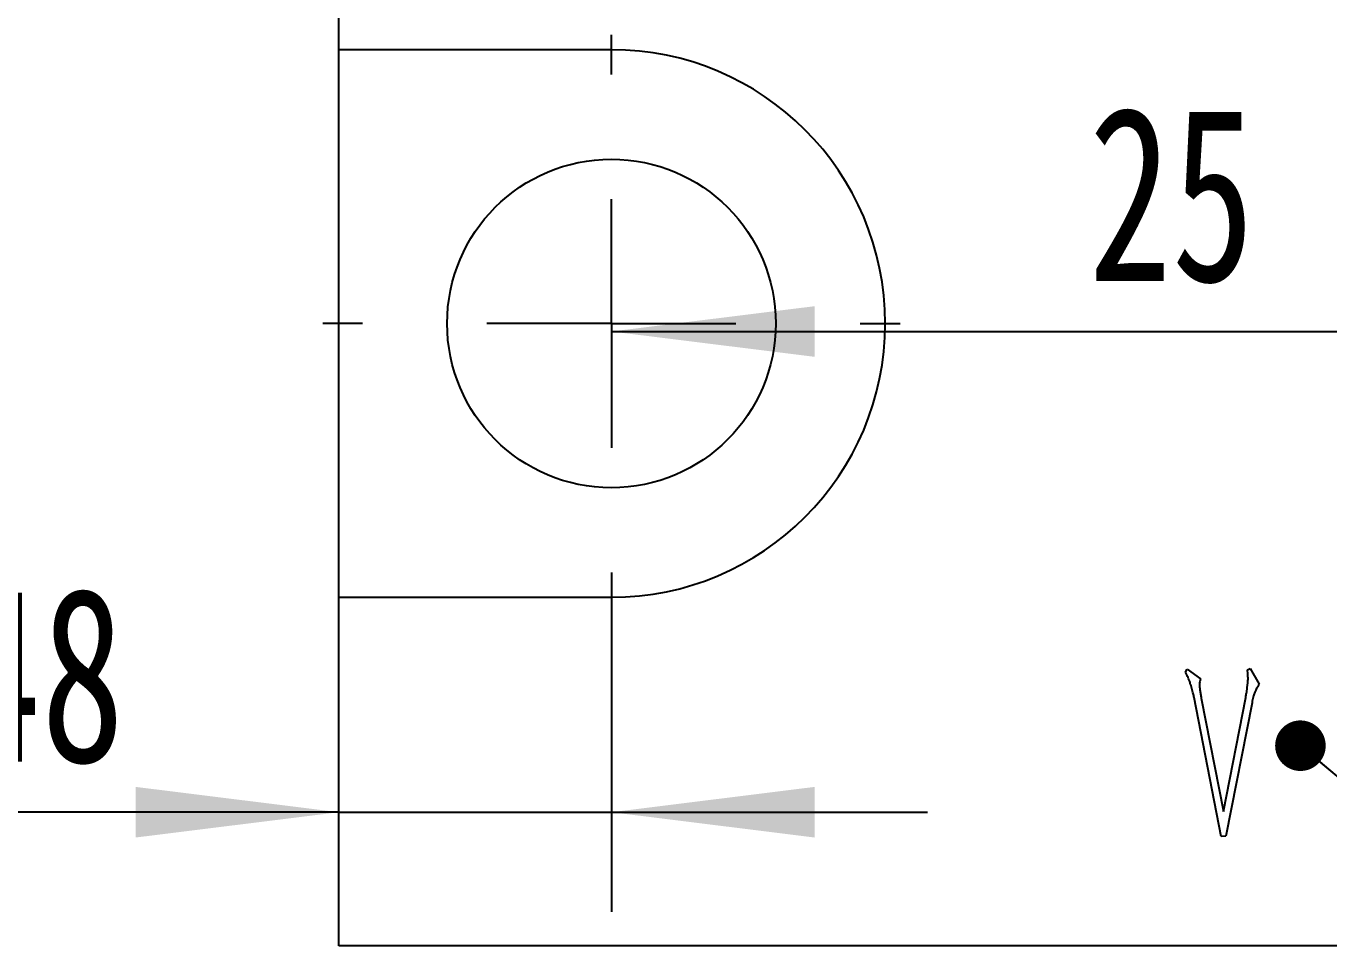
# Model space of a CAD drawing. Header units: millimetres. Extents: x 0 to 210, y 0 to 297.
# Drawn here: x 70.05 to 96.22, y 118.46 to 136.94 of the extents above; entities that cross this region are included whole.
import ezdxf

# ---------------------------------------------------------------- set-up
doc = ezdxf.new("R2010")
doc.units = ezdxf.units.MM
doc.layers.add('图纸格式', color=7, linetype='Continuous')
doc.layers.add('根据设置的颜色创建', color=7, linetype='Continuous', lineweight=25)
doc.styles.add('SLDTEXTSTYLE5', font='TXT', dxfattribs={"width": 0.7})
doc.dimstyles.new('SLDDIMSTYLE0', dxfattribs={"dimtxt": 3.5, "dimasz": 4.08, "dimexe": 0, "dimexo": 0.0625, "dimgap": 0.875, "dimtad": 2, "dimrnd": 1e-09, "dimzin": 12, "dimdsep": 46, "dimtxsty": 'SLDTEXTSTYLE5', "dimsah": 1, "dimcen": 0.09, "dimadec": 0, "dimazin": 3, "dimtfac": 1, "dimtofl": 0, "dimtmove": 0, "dimatfit": 3, "dimfxl": 0, "dimfrac": 2, "dimtolj": 1, "dimtzin": 12, "dimarcsym": 0})
doc.dimstyles.new('SLDDIMSTYLE3', dxfattribs={"dimtxt": 3.5, "dimasz": 4.08, "dimexe": 0, "dimexo": 0.0625, "dimgap": 0.875, "dimtad": 2, "dimrnd": 1e-09, "dimzin": 12, "dimdsep": 46, "dimtxsty": 'SLDTEXTSTYLE5', "dimsah": 1, "dimcen": 0.09, "dimadec": 0, "dimazin": 3, "dimtfac": 1, "dimtmove": 0, "dimatfit": 0, "dimfxl": 0, "dimfrac": 2, "dimtolj": 1, "dimtzin": 12, "dimarcsym": 0})
doc.dimstyles.new('SLDDIMSTYLE4', dxfattribs={"dimtxt": 0.18, "dimasz": 1.016, "dimexe": 0, "dimexo": 0.0625, "dimgap": 0, "dimtad": 0, "dimtih": 1, "dimtoh": 1, "dimdec": 0, "dimrnd": 1e-09, "dimzin": 0, "dimdsep": 46, "dimtxsty": 'Standard', "dimblk1": 'DOT', "dimblk2": 'DOT', "dimsah": 1, "dimcen": 0.09, "dimadec": 0, "dimazin": 0, "dimtfac": 1.016, "dimtdec": 0, "dimtofl": 0, "dimtmove": 0, "dimatfit": 3, "dimldrblk": 'DOT', "dimfxl": 0, "dimfrac": 2, "dimtolj": 1, "dimtzin": 0, "dimarcsym": 0})

# ---------------------------------------------------------------- blocks, each defined once
blk = doc.blocks.new('_D_5')
at = {"layer": '根据设置的颜色创建'}
blk.add_line((81.807, 130.803), (106.807, 130.803), dxfattribs=at)
for points in [[(81.807, 130.803), (85.887, 130.295), (85.887, 131.311)], [(106.807, 130.803), (102.727, 131.311), (102.727, 130.295)]]:
    blk.add_solid(points, dxfattribs=at)
at = {"layer": '根据设置的颜色创建', "insert": (91.395, 135.315), "char_height": 3.5, "attachment_point": 1, "style": 'SLDTEXTSTYLE5'}
blk.add_mtext('25', dxfattribs=at)
blk = doc.blocks.new('_D_6')
at = {"layer": '根据设置的颜色创建'}
for p, q in [((81.807, 125.464), (81.807, 119.147)), ((76.332, 121.147), (65.353, 121.147)), ((76.332, 121.147), (81.807, 121.147)), ((81.807, 121.147), (88.157, 121.147))]:
    blk.add_line(p, q, dxfattribs=at)
for points in [[(76.332, 121.147), (72.252, 121.655), (72.252, 120.639)], [(81.807, 121.147), (85.887, 120.639), (85.887, 121.655)]]:
    blk.add_solid(points, dxfattribs=at)
at = {"layer": '根据设置的颜色创建', "insert": (65.353, 125.659), "char_height": 3.5, "attachment_point": 1, "style": 'SLDTEXTSTYLE5'}
blk.add_mtext('5.48', dxfattribs=at)
blk = doc.blocks.new('_Dot')
at = {"color": 0, "linetype": 'ByBlock', "lineweight": -2}
blk.add_line((-0.5, 0), (-1, 0), dxfattribs=at)
at = {"color": 0, "linetype": 'ByBlock', "const_width": 0.5}
blk.add_lwpolyline([(-0.25, 0, 1), (0.25, 0, 1)], format="xyb", close=True, dxfattribs=at)
blk = doc.blocks.new('SW_CENTERMARKSYMBOL_1')
at = {"layer": '图纸格式', "color": 0}
for p, q in [((0, 5), (0, 5.8)), ((0, 0), (0, 2.5)), ((-5, 0), (-5.8, 0)), ((0, 0), (-2.5, 0)), ((0, 0), (0, -2.5)), ((0, 0), (2.5, 0)), ((5, 0), (5.8, 0)), ((0, -5), (0, -5.8))]:
    blk.add_line(p, q, dxfattribs=at)

msp = doc.modelspace()

# ---------------------------------------------------------------- linework, layer by layer
at = {"color": 7, "linetype": 'Continuous', "lineweight": 25}
for p, q in [((76.332, 136.464), (76.332, 143.293)), ((81.807, 136.464), (76.332, 136.464)), ((76.332, 125.464), (76.332, 136.464)), ((76.332, 125.464), (81.807, 125.464)), ((76.332, 118.461), (76.332, 125.464)), ((93.338, 123.957), (93.373, 124.017)), ((93.373, 123.891), (93.338, 123.957)), ((93.373, 124.017), (93.64, 123.826)), ((94.587, 124.007), (94.642, 124.032)), ((94.592, 123.927), (94.587, 124.007)), ((94.642, 124.032), (94.818, 123.72)), ((94.058, 120.66), (93.514, 123.453)), ((93.655, 123.438), (94.103, 121.158)), ((94.103, 121.158), (94.552, 123.453)), ((94.677, 123.347), (94.149, 120.665)), ((94.149, 120.665), (94.058, 120.66)), ((137.282, 118.461), (76.332, 118.461))]:
    msp.add_line(p, q, dxfattribs=at)
msp.add_circle((81.807, 130.964), 3.3, dxfattribs=at)
msp.add_arc((81.807, 130.964), 5.5, 270, 90, dxfattribs=at)
for points, knots in [([(93.514, 123.453), (93.512, 123.465), (93.506, 123.491), (93.494, 123.533), (93.482, 123.581), (93.466, 123.632), (93.452, 123.683), (93.437, 123.729), (93.426, 123.768), (93.411, 123.807), (93.395, 123.848), (93.38, 123.878), (93.373, 123.891)], [0, 0, 0, 0, 0.079686, 0.173497, 0.280651, 0.402014, 0.521824, 0.626756, 0.713248, 0.785415, 0.902305, 1, 1, 1, 1]), ([(93.64, 123.826), (93.636, 123.807), (93.628, 123.771), (93.621, 123.717), (93.623, 123.659), (93.629, 123.593), (93.642, 123.519), (93.651, 123.466), (93.655, 123.438)], [0, 0, 0, 0, 0.149722, 0.281962, 0.419047, 0.591242, 0.785921, 1, 1, 1, 1]), ([(94.552, 123.453), (94.556, 123.482), (94.567, 123.545), (94.577, 123.625), (94.585, 123.691), (94.589, 123.736), (94.593, 123.775), (94.595, 123.8), (94.596, 123.81)], [0, 0, 0, 0, 0.245462, 0.529551, 0.673396, 0.798266, 0.908508, 1, 1, 1, 1]), ([(94.596, 123.81), (94.596, 123.83), (94.596, 123.869), (94.593, 123.908), (94.592, 123.927)], [0, 0, 0, 0, 0.5123005, 1, 1, 1, 1]), ([(94.818, 123.72), (94.809, 123.705), (94.793, 123.678), (94.769, 123.638), (94.747, 123.594), (94.727, 123.549), (94.71, 123.502), (94.699, 123.457), (94.686, 123.405), (94.68, 123.367), (94.677, 123.347)], [0, 0, 0, 0, 0.131356, 0.23441, 0.344718, 0.502514, 0.601064, 0.716222, 0.849385, 1, 1, 1, 1])]:
    msp.add_open_spline(points, degree=3, knots=knots, dxfattribs=at)

# ---------------------------------------------------------------- block references
at = {"layer": '图纸格式'}
msp.add_blockref('SW_CENTERMARKSYMBOL_1', (81.807, 130.964), dxfattribs=at)

# ---------------------------------------------------------------- dimensions: what is measured, and where the dimension line sits
at = {"layer": '根据设置的颜色创建'}
dim = msp.add_linear_dim(base=(106.807, 130.803), p1=(81.807, 125.164), p2=(106.807, 122.964), dimstyle='SLDDIMSTYLE0', dxfattribs=at)
dim.commit()
dim.dimension.update_dxf_attribs({"geometry": '_D_5', "text_midpoint": (92.931, 130.803), "dimtype": 160})
dim = msp.add_linear_dim(base=(81.807091998, 121.146942532), p1=(76.332091998, 118.460789582), p2=(81.807091998, 125.463989586), angle=0, dimstyle='SLDDIMSTYLE3', dxfattribs=at)
dim.commit()
dim.dimension.update_dxf_attribs({"geometry": '_D_6', "text_midpoint": (68.420001571, 121.146942532), "dimtype": 160})

# ---------------------------------------------------------------- leaders
msp.add_leader([(95.649, 122.483), (122.652, 99.799)], dimstyle='SLDDIMSTYLE4', dxfattribs=at)

doc.saveas('drawing.dxf')
